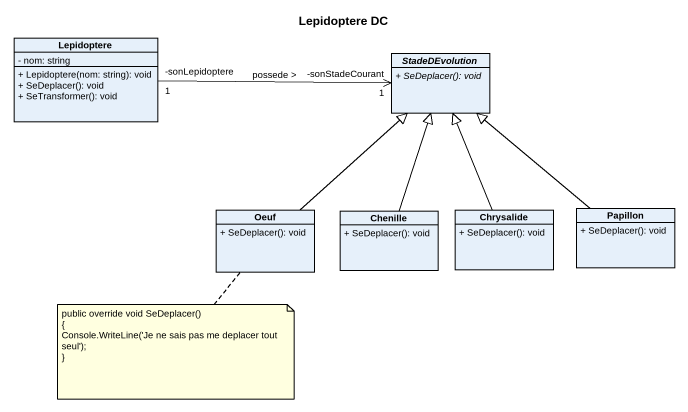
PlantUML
@startuml
title Lepidoptere DC
hide circle
hide empty members
skinparam classAttributeIconSize 0
class Lepidoptere {
  - nom: string
  + Lepidoptere(nom: string): void
  + SeDeplacer(): void
  + SeTransformer(): void
}
abstract class StadeDEvolution {
  {abstract} + SeDeplacer(): void
}
class Oeuf {
  + SeDeplacer(): void
}
class Chenille {
  + SeDeplacer(): void
}
class Chrysalide {
  + SeDeplacer(): void
}
class Papillon {
  + SeDeplacer(): void
}
Lepidoptere "-sonLepidoptere\n1" -right-> "-sonStadeCourant\n1" StadeDEvolution : possede >
Oeuf -up-|> StadeDEvolution
Chenille -up-|> StadeDEvolution
Chrysalide -up-|> StadeDEvolution
Papillon -up-|> StadeDEvolution
note bottom of Oeuf
  public override void SeDeplacer()
  {
  Console.WriteLine('Je ne sais pas me deplacer tout seul');
  ~}
end note
@enduml
